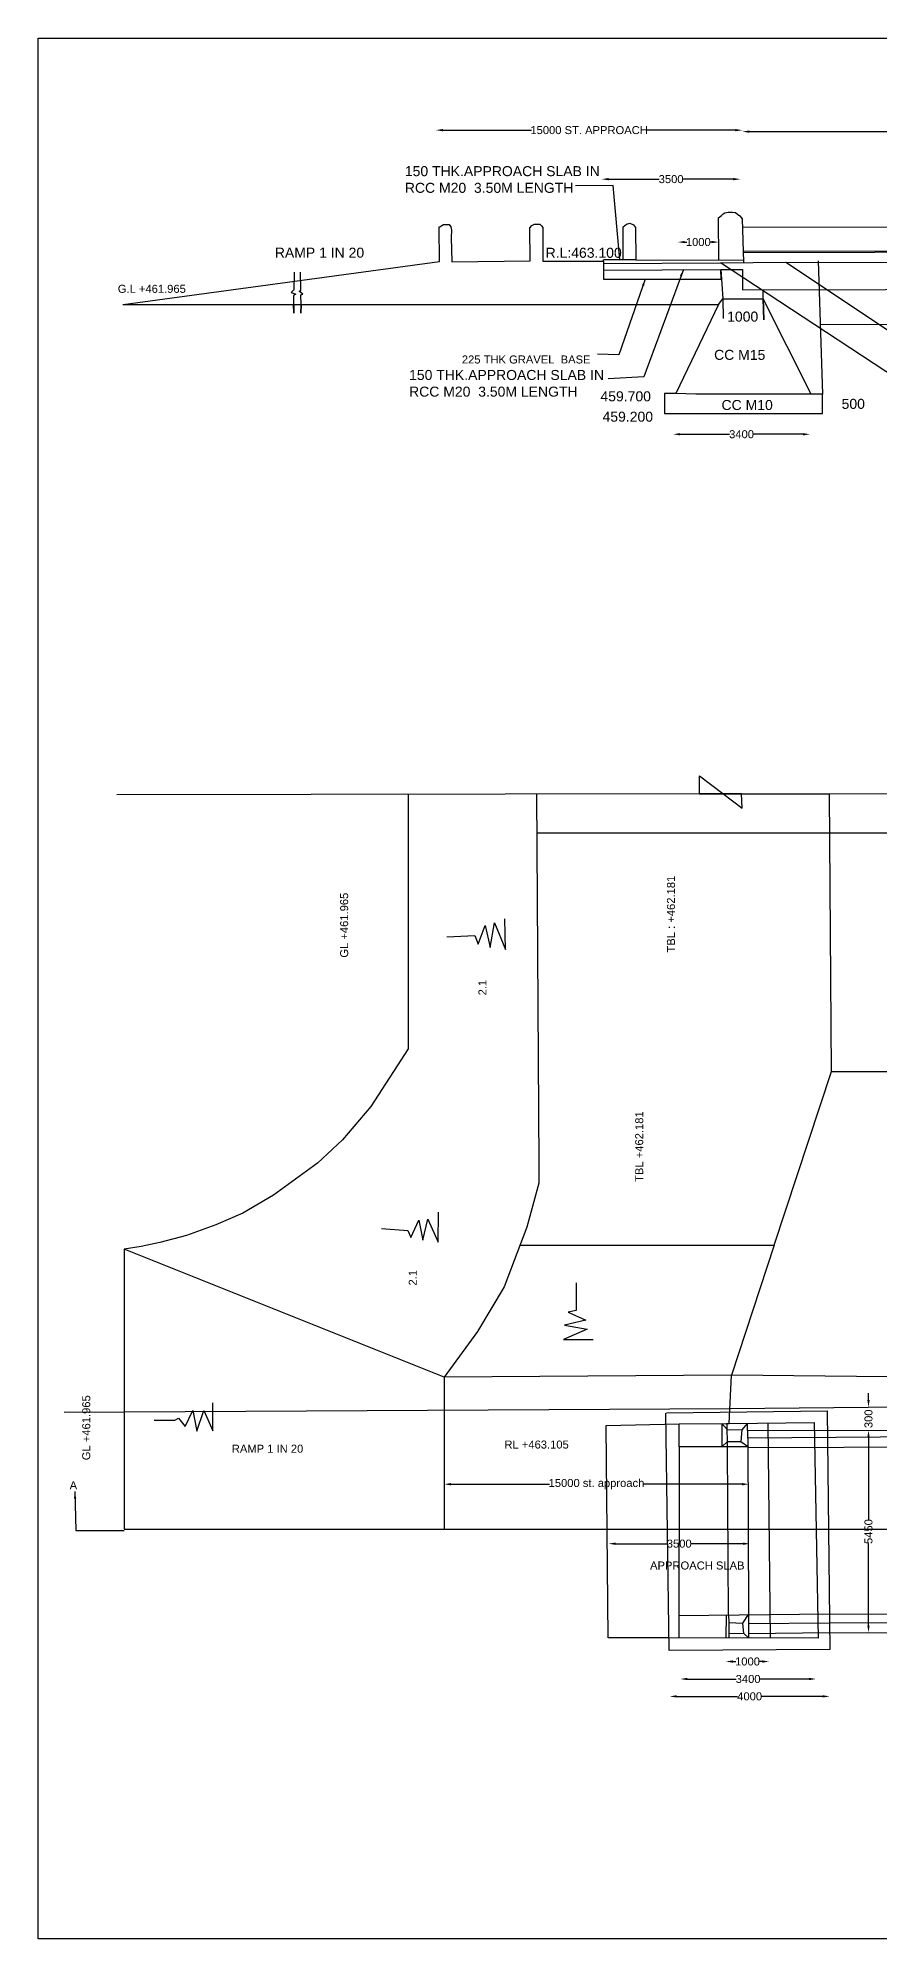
# Model space of a CAD drawing. Header units: millimetres. Extents: x 5124 to 5551403, y 2311 to 18143605.
# Drawn here: x 5470238 to 5491277, y 18096098 to 18143605 of the extents above; entities that cross this region are included whole.
import ezdxf

# ---------------------------------------------------------------- set-up
doc = ezdxf.new("R2010")
doc.units = ezdxf.units.MM
doc.header["$MEASUREMENT"] = 0
for name, color, linetype in [('DIMENSION', 7, 'Continuous'), ('DRAWING', 2, 'Continuous'), ('TEXT', 7, 'Continuous')]:
    doc.layers.add(name, color=color, linetype=linetype)
doc.styles.get("Standard").update_dxf_attribs({"font": 'arial.ttf', "height": 200})
doc.dimstyles.get("Standard").update_dxf_attribs({"dimtxt": 200, "dimasz": 175, "dimexe": 0.18, "dimexo": 0.0625, "dimgap": 0.09, "dimtad": 0, "dimdec": 0, "dimzin": 0, "dimdsep": 46, "dimtxsty": 'Standard', "dimcen": 0.09, "dimse1": 1, "dimse2": 1, "dimadec": 0, "dimazin": 0, "dimtfac": 1, "dimtdec": 0, "dimtofl": 0, "dimtmove": 0, "dimatfit": 3, "dimfxl": 1, "dimtolj": 1, "dimtzin": 0, "dimarcsym": 0})

# ---------------------------------------------------------------- blocks, each defined once
blk = doc.blocks.new('*D4')
at = {"layer": 'Defpoints', "color": 0, "transparency": 16777216}
for p in [(5480180, 18141196), (5487838, 18141303), (5487838, 18141196)]:
    blk.add_point(p, dxfattribs=at)
at = {"layer": 'DIMENSION', "color": 0, "lineweight": -2, "transparency": 16777216}
for p, q in [((5480355, 18141303), (5482568, 18141303)), ((5487663, 18141303), (5485450, 18141303))]:
    blk.add_line(p, q, dxfattribs=at)
at = {"layer": 'DIMENSION', "color": 0, "transparency": 16777216}
for points in [[(5480355, 18141332), (5480355, 18141274), (5480180, 18141303)], [(5487663, 18141332), (5487663, 18141274), (5487838, 18141303)]]:
    blk.add_solid(points, dxfattribs=at)
at = {"layer": 'DIMENSION', "color": 0, "transparency": 16777216, "insert": (5484009, 18141303), "char_height": 200, "attachment_point": 5}
blk.add_mtext('\\A1;15000 ST. APPROACH', dxfattribs=at)
blk = doc.blocks.new('*D5')
at = {"layer": 'Defpoints', "color": 0, "transparency": 16777216}
for p in [(5487838, 18141303), (5498562, 18141303), (5498562, 18141267)]:
    blk.add_point(p, dxfattribs=at)
at = {"layer": 'DIMENSION', "color": 0, "lineweight": -2, "transparency": 16777216}
for p, q in [((5488013, 18141267), (5492833, 18141267)), ((5498387, 18141267), (5493567, 18141267))]:
    blk.add_line(p, q, dxfattribs=at)
at = {"layer": 'DIMENSION', "color": 0, "transparency": 16777216}
for points in [[(5488013, 18141296), (5488013, 18141238), (5487838, 18141267)], [(5498387, 18141296), (5498387, 18141238), (5498562, 18141267)]]:
    blk.add_solid(points, dxfattribs=at)
at = {"layer": 'DIMENSION', "color": 0, "transparency": 16777216, "insert": (5493200, 18141267), "char_height": 200, "attachment_point": 5}
blk.add_mtext('\\A1;11000', dxfattribs=at)
blk = doc.blocks.new('*D16')
at = {"layer": 'Defpoints', "color": 0, "transparency": 16777216}
for p in [(5486107, 18133685), (5489530, 18133703), (5489530, 18133685)]:
    blk.add_point(p, dxfattribs=at)
at = {"layer": 'DIMENSION', "color": 0, "lineweight": -2, "transparency": 16777216}
for p, q in [((5486282, 18133703), (5487520, 18133703)), ((5489355, 18133703), (5488117, 18133703))]:
    blk.add_line(p, q, dxfattribs=at)
at = {"layer": 'DIMENSION', "color": 0, "transparency": 16777216}
for points in [[(5486282, 18133732), (5486282, 18133674), (5486107, 18133703)], [(5489355, 18133732), (5489355, 18133674), (5489530, 18133703)]]:
    blk.add_solid(points, dxfattribs=at)
at = {"layer": 'DIMENSION', "color": 0, "transparency": 16777216, "insert": (5487818, 18133703), "char_height": 200, "attachment_point": 5}
blk.add_mtext('\\A1;3400', dxfattribs=at)
blk = doc.blocks.new('*D17')
at = {"layer": 'Defpoints', "color": 0, "transparency": 16777216}
for p in [(5484325, 18139989), (5487790, 18140078), (5487790, 18139989)]:
    blk.add_point(p, dxfattribs=at)
at = {"layer": 'DIMENSION', "color": 0, "lineweight": -2, "transparency": 16777216}
for p, q in [((5484500, 18140078), (5485759, 18140078)), ((5487615, 18140078), (5486356, 18140078))]:
    blk.add_line(p, q, dxfattribs=at)
at = {"layer": 'DIMENSION', "color": 0, "transparency": 16777216}
for points in [[(5484500, 18140107), (5484500, 18140049), (5484325, 18140078)], [(5487615, 18140107), (5487615, 18140049), (5487790, 18140078)]]:
    blk.add_solid(points, dxfattribs=at)
at = {"layer": 'DIMENSION', "color": 0, "transparency": 16777216, "insert": (5486058, 18140078), "char_height": 200, "attachment_point": 5}
blk.add_mtext('\\A1;3500', dxfattribs=at)
blk = doc.blocks.new('*D18')
at = {"layer": 'Defpoints', "color": 0, "transparency": 16777216}
for p in [(5486224, 18138501), (5487249, 18138506), (5487249, 18138506)]:
    blk.add_point(p, dxfattribs=at)
at = {"layer": 'DIMENSION', "color": 0, "lineweight": -2, "transparency": 16777216}
for p, q in [((5486399, 18138506), (5486448, 18138506)), ((5487074, 18138506), (5487026, 18138506))]:
    blk.add_line(p, q, dxfattribs=at)
at = {"layer": 'DIMENSION', "color": 0, "transparency": 16777216}
for points in [[(5486399, 18138535), (5486399, 18138477), (5486224, 18138506)], [(5487074, 18138535), (5487074, 18138477), (5487249, 18138506)]]:
    blk.add_solid(points, dxfattribs=at)
at = {"layer": 'DIMENSION', "color": 0, "transparency": 16777216, "insert": (5486737, 18138506), "char_height": 200, "attachment_point": 5}
blk.add_mtext('\\A1;1000', dxfattribs=at)
blk = doc.blocks.new('*D19')
at = {"layer": 'Defpoints', "color": 0, "transparency": 16777216}
for p in [(5480384, 18107415), (5488002, 18107464), (5488002, 18107415)]:
    blk.add_point(p, dxfattribs=at)
at = {"layer": 'DIMENSION', "color": 0, "lineweight": -2, "transparency": 16777216}
for p, q in [((5480559, 18107464), (5483021, 18107464)), ((5487827, 18107464), (5485364, 18107464))]:
    blk.add_line(p, q, dxfattribs=at)
at = {"layer": 'DIMENSION', "color": 0, "transparency": 16777216}
for points in [[(5480559, 18107493), (5480559, 18107434), (5480384, 18107464)], [(5487827, 18107493), (5487827, 18107434), (5488002, 18107464)]]:
    blk.add_solid(points, dxfattribs=at)
at = {"layer": 'DIMENSION', "color": 0, "transparency": 16777216, "insert": (5484193, 18107464), "char_height": 200, "attachment_point": 5}
blk.add_mtext('\\A1;15000 st. approach', dxfattribs=at)
blk = doc.blocks.new('*D20')
at = {"layer": 'Defpoints', "color": 0, "transparency": 16777216}
for p in [(5486024, 18102190), (5490019, 18102190), (5490019, 18102161)]:
    blk.add_point(p, dxfattribs=at)
at = {"layer": 'DIMENSION', "color": 0, "lineweight": -2, "transparency": 16777216}
for p, q in [((5486199, 18102161), (5487719, 18102161)), ((5489844, 18102161), (5488324, 18102161))]:
    blk.add_line(p, q, dxfattribs=at)
at = {"layer": 'DIMENSION', "color": 0, "transparency": 16777216}
for points in [[(5486199, 18102190), (5486199, 18102132), (5486024, 18102161)], [(5489844, 18102190), (5489844, 18102132), (5490019, 18102161)]]:
    blk.add_solid(points, dxfattribs=at)
at = {"layer": 'DIMENSION', "color": 0, "transparency": 16777216, "insert": (5488021, 18102161), "char_height": 200, "attachment_point": 5}
blk.add_mtext('\\A1;4000', dxfattribs=at)
blk = doc.blocks.new('*D21')
at = {"layer": 'Defpoints', "color": 0, "transparency": 16777216}
for p in [(5486287, 18102579), (5489678, 18102595), (5489678, 18102579)]:
    blk.add_point(p, dxfattribs=at)
at = {"layer": 'DIMENSION', "color": 0, "lineweight": -2, "transparency": 16777216}
for p, q in [((5486462, 18102595), (5487684, 18102595)), ((5489503, 18102595), (5488281, 18102595))]:
    blk.add_line(p, q, dxfattribs=at)
at = {"layer": 'DIMENSION', "color": 0, "transparency": 16777216}
for points in [[(5486462, 18102624), (5486462, 18102566), (5486287, 18102595)], [(5489503, 18102624), (5489503, 18102566), (5489678, 18102595)]]:
    blk.add_solid(points, dxfattribs=at)
at = {"layer": 'DIMENSION', "color": 0, "transparency": 16777216, "insert": (5487982, 18102595), "char_height": 200, "attachment_point": 5}
blk.add_mtext('\\A1;3400', dxfattribs=at)
blk = doc.blocks.new('*D22')
at = {"layer": 'Defpoints', "color": 0, "transparency": 16777216}
for p in [(5487426, 18103000), (5488509, 18103032), (5488509, 18103000)]:
    blk.add_point(p, dxfattribs=at)
at = {"layer": 'DIMENSION', "color": 0, "lineweight": -2, "transparency": 16777216}
for p, q in [((5487601, 18103032), (5487679, 18103032)), ((5488334, 18103032), (5488256, 18103032))]:
    blk.add_line(p, q, dxfattribs=at)
at = {"layer": 'DIMENSION', "color": 0, "transparency": 16777216}
for points in [[(5487601, 18103061), (5487601, 18103002), (5487426, 18103032)], [(5488334, 18103061), (5488334, 18103002), (5488509, 18103032)]]:
    blk.add_solid(points, dxfattribs=at)
at = {"layer": 'DIMENSION', "color": 0, "transparency": 16777216, "insert": (5487967, 18103032), "char_height": 200, "attachment_point": 5}
blk.add_mtext('\\A1;1000', dxfattribs=at)
blk = doc.blocks.new('*D23')
at = {"layer": 'Defpoints', "color": 0, "transparency": 16777216}
for p in [(5484494, 18105969), (5488028, 18105977), (5488028, 18105969)]:
    blk.add_point(p, dxfattribs=at)
at = {"layer": 'DIMENSION', "color": 0, "lineweight": -2, "transparency": 16777216}
for p, q in [((5484669, 18105977), (5485963, 18105977)), ((5487853, 18105977), (5486559, 18105977))]:
    blk.add_line(p, q, dxfattribs=at)
at = {"layer": 'DIMENSION', "color": 0, "transparency": 16777216}
for points in [[(5484669, 18106006), (5484669, 18105947), (5484494, 18105977)], [(5487853, 18106006), (5487853, 18105947), (5488028, 18105977)]]:
    blk.add_solid(points, dxfattribs=at)
at = {"layer": 'DIMENSION', "color": 0, "transparency": 16777216, "insert": (5486261, 18105977), "char_height": 200, "attachment_point": 5}
blk.add_mtext('\\A1;3500', dxfattribs=at)
blk = doc.blocks.new('*D34')
at = {"layer": 'Defpoints', "color": 0, "transparency": 16777216}
for p in [(5491038, 18109391), (5490991, 18108805), (5491039, 18108805)]:
    blk.add_point(p, dxfattribs=at)
at = {"layer": 'TEXT', "color": 0, "lineweight": -2, "transparency": 16777216}
for p, q in [((5490991, 18109566), (5490991, 18109741)), ((5490991, 18108630), (5490991, 18108455))]:
    blk.add_line(p, q, dxfattribs=at)
at = {"layer": 'TEXT', "color": 0, "transparency": 16777216}
for points in [[(5490962, 18109566), (5491020, 18109566), (5490991, 18109391)], [(5490962, 18108630), (5491020, 18108630), (5490991, 18108805)]]:
    blk.add_solid(points, dxfattribs=at)
at = {"layer": 'TEXT', "color": 0, "transparency": 16777216, "insert": (5490991, 18109098), "char_height": 200, "attachment_point": 5, "rotation": 90}
blk.add_mtext('\\A1;300', dxfattribs=at)
blk = doc.blocks.new('*D35')
at = {"layer": 'Defpoints', "color": 0, "transparency": 16777216}
for p in [(5490991, 18108805), (5490981, 18103755), (5490990, 18103755)]:
    blk.add_point(p, dxfattribs=at)
at = {"layer": 'TEXT', "color": 0, "lineweight": -2, "transparency": 16777216}
for p, q in [((5490990, 18108630), (5490990, 18106578)), ((5490990, 18103930), (5490990, 18105981))]:
    blk.add_line(p, q, dxfattribs=at)
at = {"layer": 'TEXT', "color": 0, "transparency": 16777216}
for points in [[(5490961, 18108630), (5491019, 18108630), (5490990, 18108805)], [(5490961, 18103930), (5491019, 18103930), (5490990, 18103755)]]:
    blk.add_solid(points, dxfattribs=at)
at = {"layer": 'TEXT', "color": 0, "transparency": 16777216, "insert": (5490990, 18106280), "char_height": 200, "attachment_point": 5, "rotation": 90}
blk.add_mtext('\\A1;5450', dxfattribs=at)

msp = doc.modelspace()

# ---------------------------------------------------------------- linework, layer by layer
at = {"layer": 'DRAWING', "color": 2}
for points in [[(5487251.8, 18138058.3), (5487246.4, 18139109.2), (5487319.4, 18139171.5), (5487362.6, 18139208.4), (5487400.5, 18139240.6), (5487485, 18139256.9), (5487588.3, 18139251.5), (5487666.8, 18139247.5), (5487718.3, 18139207.1), (5487772, 18139164.9), (5487834, 18139089.7), (5487866.9, 18138002.3)], [(5472364.2, 18136946.3), (5480273.7, 18138019.6), (5480265.5, 18138884)], [(5480263.2, 18138881.8), (5480370.4, 18138945.5), (5480436.5, 18138945.5), (5480511.7, 18138943.3), (5480550.5, 18138888.6), (5480573.2, 18138802.1), (5480564.2, 18138617.6), (5480575.6, 18138011.2), (5482532.7, 18138034.5), (5482523.7, 18138861.9), (5482577.3, 18138923), (5482641, 18138953.5), (5482709.8, 18138956), (5482776, 18138953.5), (5482816.7, 18138912.8), (5482852.4, 18138867), (5482852.4, 18138028), (5484367.3, 18138028), (5484367.3, 18137581.8), (5487305.4, 18137580.9)], [(5484862.5, 18138058.3), (5484862.5, 18138884.8), (5484943.4, 18138951.8), (5485029, 18138979.5), (5485119.1, 18138940.2), (5485172.3, 18138873.3), (5485177.8, 18138058.3), (5484862.5, 18138058.3)], [(5487840.4, 18138880), (5520794, 18138956.4)], [(5487858.5, 18138280), (5491627.5, 18138288.3), (5492504.4, 18138299.1), (5493627.7, 18138311.1), (5509803.2, 18138311.1)], [(5487859.5, 18138246.5), (5520785.9, 18138327.7)], [(5484862.5, 18138058.1), (5484367.3, 18138058.8)], [(5484367.3, 18138028), (5484367.3, 18138058.8)], [(5484367.3, 18137972.4), (5487291.9, 18137984.9)], [(5484367.3, 18137804.9), (5487297.3, 18137824.2), (5487351.5, 18137090.8), (5488359.2, 18137087), (5488375.6, 18136565.8), (5488359.3, 18137083.4)], [(5485177.8, 18138058.3), (5487865.4, 18138052.5)], [(5495266.1, 18132749.8), (5487291.9, 18137984.9), (5488926.7, 18138002.4), (5496810, 18132749.8)], [(5487305.4, 18137580.9), (5487297.3, 18137824.2), (5487843, 18137824.2), (5487843, 18137309.8), (5509295.6, 18137363.4)], [(5488926.7, 18138002.4), (5497142.4, 18137978.1), (5499590.5, 18137970.9), (5502265.3, 18137995.4), (5504541.7, 18138016.3), (5515113.6, 18138036.8), (5519687.8, 18138071.2)], [(5489736.3, 18138038.9), (5489838.4, 18134708.7)], [(5476635.2, 18137752), (5476629, 18137308.8), (5476564, 18137244), (5476677.1, 18137206.3), (5476622.7, 18137168.7), (5476629.4, 18136730.5), (5476626.1, 18136944.2), (5476813.8, 18136944.2), (5476808.5, 18136730.8), (5476813.8, 18136944.2), (5476805.7, 18137184.6), (5476855.4, 18137206.3), (5476767.7, 18137275.8), (5476803.9, 18137295.6), (5476801.1, 18137752.9)], [(5472360.5, 18136944.2), (5487245.1, 18136944.2), (5486177.4, 18134718.6), (5485891, 18134718.6), (5485891, 18134223), (5489838.4, 18134223), (5489838.4, 18134708.7), (5486675.9, 18134708.7), (5486177.4, 18134718.6), (5486177.4, 18134718.6), (5486177.4, 18134718.6)], [(5487245.1, 18136944.2), (5487351.5, 18137090.8), (5487355.6, 18136597.1)], [(5489556.9, 18134708.7), (5488359.1, 18137083.8), (5488362.3, 18137286)], [(5472204.1, 18124699.1), (5486766, 18124721.8), (5486765.3, 18125166.4), (5487350, 18124726.4), (5487835.1, 18124361.5), (5487813.6, 18124717.2), (5486766, 18124715.6), (5487813.6, 18124717.2), (5490013.3, 18124720.6), (5503081.1, 18124723.7), (5503081, 18125337), (5505044.7, 18124202.2), (5505039.5, 18124720.6), (5503081.1, 18124720.1), (5505039.5, 18124720.6), (5518181, 18124747.5), (5518179.8, 18125311.6), (5520175.9, 18124221), (5520162.6, 18124749.6), (5518181, 18124745.5), (5520162.6, 18124749.6), (5532327, 18124749.6)], [(5482697.3, 18124715.5), (5482753, 18115458.2), (5482753, 18114988), (5482453.8, 18113890), (5481887.8, 18112398.9), (5481222.7, 18111278.6), (5480383.8, 18110138.1), (5472389, 18113334)], [(5479485.1, 18124710.5), (5479485.1, 18118341), (5478557, 18116903.9), (5477844.8, 18116074), (5477223.3, 18115483.2), (5476122.5, 18114683.9), (5475357.7, 18114233.6), (5474682.3, 18113946.2), (5473947.3, 18113675.8), (5473284.5, 18113504.7), (5472814.6, 18113405.1), (5472389, 18113334), (5472389, 18106338.1), (5538003.7, 18106338.1)], [(5482280.5, 18113433.4), (5488636.5, 18113433.4), (5490065.7, 18117776.4), (5490013.3, 18124720.6)], [(5496932.5, 18124722.3), (5496997.4, 18117776.4), (5495372.2, 18110108.6), (5487567.9, 18110186.5)], [(5482703.1, 18123745.1), (5523052.6, 18123745.1)], [(5480457.9, 18121141.2), (5481155.8, 18121178.8), (5481233.7, 18120959.3), (5481407.6, 18121424.7), (5481535, 18120872.4), (5481646.9, 18121493), (5481923.3, 18120825.9), (5481904.6, 18121592.2)], [(5490065.7, 18117776.4), (5518801.8, 18117776.4)], [(5478824.9, 18113854.9), (5479482.5, 18113808.1), (5479552.2, 18113628.4), (5479753.4, 18114065.2), (5479854, 18113564.6), (5479977.9, 18114084.5), (5480237.2, 18113516.3), (5480243, 18114260.5)], [(5488636.5, 18113433.4), (5487567.9, 18110186.5), (5480383.8, 18110138.1), (5480383.8, 18106338.1)], [(5483689.6, 18112499.9), (5483689.6, 18111808), (5483485.5, 18111759.7), (5483925.9, 18111565.5), (5483397, 18111442.1), (5483960.8, 18111337.5), (5483367.4, 18111080), (5484108.5, 18111080)]]:
    msp.add_lwpolyline(points, dxfattribs=at)
at = {"layer": 'DRAWING'}
for points in [[(5489785.2, 18136444.4), (5518924.3, 18136480.8)], [(5487511.1, 18108981.4), (5487567.9, 18110186.5)], [(5470890.5, 18109264.4), (5487540.5, 18109359.4), (5498720.5, 18109461.3), (5502736.6, 18109422.8), (5509892.4, 18109364.4), (5521339.9, 18109438.4), (5536372.7, 18109398.9)], [(5487437.2, 18108981.1), (5487511.1, 18108981.4), (5489631, 18109004.1), (5489736.4, 18103618.4), (5485986.4, 18103623.5), (5484488.3, 18103625.5), (5484431.4, 18108929.9), (5486262, 18108976.2)], [(5485946.6, 18109243.3), (5489959.1, 18109300.8), (5490021.8, 18103333.6), (5486009.9, 18103305), (5485924.9, 18109243)], [(5518890.7, 18108615.1), (5504511.7, 18108638.7), (5493491, 18108657.4), (5487971.9, 18108617), (5487965.3, 18108987.4), (5487821.4, 18108822.2), (5487803.1, 18108532.7), (5487993.8, 18108400.7), (5486258.3, 18108397), (5486262, 18108976.2), (5487511.1, 18108981.4)], [(5487326, 18108980.6), (5487327.3, 18108399.3)], [(5487326, 18108980.6), (5487462.1, 18108827.1), (5487821.4, 18108822.2)], [(5487469.7, 18108399.6), (5487459.3, 18108981.2)], [(5488541.4, 18103620), (5488484, 18108991.8)], [(5486258.3, 18108397), (5486251.8, 18103623.1)], [(5487327.3, 18108399.3), (5487464, 18108528.5), (5487803.1, 18108532.7)], [(5487493.9, 18104198.5), (5487469.7, 18108399.6)], [(5487968.6, 18108802.2), (5501966.7, 18108815.7), (5511294.4, 18108824.7), (5518890, 18108806.4)], [(5487971.9, 18108617), (5487990, 18104203.8)], [(5518891.6, 18108399.5), (5497564.4, 18108409.7), (5487972.9, 18108370.3)], [(5486252.6, 18104185.5), (5490012.4, 18104225)], [(5487430, 18104197.9), (5487429.2, 18103621.5)], [(5487493.9, 18104198.5), (5487503.6, 18104008.7)], [(5487503.6, 18104008.7), (5487850.2, 18103992.5), (5487990, 18104203.8), (5487989.2, 18103620.8), (5487879.3, 18103736), (5487850.2, 18103992.5)], [(5490012.4, 18104225), (5502480.7, 18104170.6), (5512120.1, 18104128.4), (5518907.4, 18104179.3)], [(5487500.3, 18103738.4), (5487500.1, 18103621.5)], [(5487503.6, 18104008.7), (5487500.3, 18103738.4), (5487879.3, 18103736)], [(5487989.4, 18103735), (5490017.4, 18103756.4)], [(5487989.7, 18103978.5), (5490014.8, 18103999.8)], [(5518995.8, 18103962.8), (5490014.8, 18103999.8)], [(5490017.4, 18103756.4), (5511221.5, 18103715.6), (5518909, 18103744.5)]]:
    msp.add_lwpolyline(points, dxfattribs=at)
at = {"layer": 'TEXT'}
msp.add_lwpolyline([(5551403.5, 18096098.2), (5470238.2, 18096098.2), (5470238.2, 18143605.5), (5551403.5, 18143605.5)], close=True, dxfattribs=at)
msp.add_lwpolyline([(5473140.2, 18109066), (5473656.2, 18109066), (5473752.1, 18109113.9), (5473915.1, 18108901.6), (5474103.6, 18109307), (5474202.7, 18108786.7), (5474381.6, 18109307), (5474610, 18108796.3), (5474610, 18109493.2)], dxfattribs=at)

# ---------------------------------------------------------------- texts
for s, p in [('G.L +461.965', (5472231.3, 18137237.4)), ('RAMP 1 IN 20', (5475081.1, 18108250.8)), ('RL +463.105', (5481892.7, 18108354.8)), ('A ', (5471028.7, 18107337.6)), ('APPROACH SLAB', (5485532.7, 18105331.9))]:
    msp.add_text(s, height=200, dxfattribs=at).set_placement(p)
at = {"layer": 'TEXT', "color": 2}
msp.add_text('225 THK GRAVEL  BASE ', height=200, dxfattribs=at).set_placement((5480829.3, 18135472))
at = {"layer": 'TEXT'}
for s, p in [('TBL : +462.181', (5486154.4, 18120751.3)), ('GL +461.965', (5477988.2, 18120622.4)), ('2.1', (5481442.9, 18119680.5)), ('TBL +462.181', (5485361.2, 18115019.1)), ('2.1', (5479701.4, 18112428.3)), ('GL +461.965', (5471543.3, 18108063.1))]:
    msp.add_text(s, height=200, rotation=90, dxfattribs=at).set_placement(p)
at = {"layer": 'TEXT', "color": 0, "char_height": 250, "attachment_point": 1}
for s, insert, width in [('150 THK.APPROACH SLAB IN RCC M20  3.50M LENGTH', (5479404.6, 18140403.3), 5581.135), ('RAMP 1 IN 20', (5476156.1, 18138366.1), 5581.135), ('R.L:463.100', (5482921.8, 18138363.1), 4832.538), ('1000', (5487458.2, 18136768.7), 4832.538), ('CC M15', (5487132.3, 18135812.5), 4832.538), ('150 THK.APPROACH SLAB IN RCC M20  3.50M LENGTH', (5479510.3, 18135309.9), 5581.135), ('459.700', (5484292.4, 18134776.5), 5581.135), ('CC M10', (5487317.8, 18134559.1), 4832.538), ('500', (5490318.4, 18134588), 5581.135), ('459.200', (5484344.5, 18134266.9), 5581.135)]:
    msp.add_mtext(s, dxfattribs=dict(at, insert=insert, width=width))

# ---------------------------------------------------------------- dimensions: what is measured, and where the dimension line sits
at = {"layer": 'DIMENSION'}
for base, p1, p2, text, picture, middle in [((5487838.2, 18141302.9), (5480180.3, 18141195.6), (5487838.2, 18141195.6), '15000 ST. APPROACH', '*D4', (5484009.2, 18141302.9)), ((5498562.1, 18141267.2), (5487838.2, 18141302.9), (5498562.1, 18141302.9), '11000', '*D5', (5493200.1, 18141267.2)), ((5487790.4, 18140078.1), (5484325.1, 18139989.4), (5487790.4, 18139989.4), '3500', '*D17', (5486057.8, 18140078.1)), ((5487249.5, 18138506), (5486224, 18138500.7), (5487249.5, 18138506), '1000', '*D18', (5486736.7, 18138506)), ((5489529.7, 18133703.2), (5486106.8, 18133684.8), (5489529.7, 18133684.8), '3400', '*D16', (5487818.2, 18133703.2)), ((5488002.1, 18107463.6), (5480383.8, 18107415.4), (5488002.1, 18107415.4), '15000 st. approach', '*D19', (5484193, 18107463.6)), ((5488028, 18105976.6), (5484493.9, 18105968.6), (5488028, 18105968.6), '3500', '*D23', (5486260.9, 18105976.6)), ((5488509.4, 18103031.6), (5487425.6, 18103000.2), (5488509.4, 18103000.2), '1000', '*D22', (5487967.5, 18103031.6)), ((5489677.6, 18102595.1), (5486287.4, 18102579.4), (5489677.6, 18102579.4), '3400', '*D21', (5487982.5, 18102595.1)), ((5490018.8, 18102161.1), (5486023.6, 18102190.3), (5490018.8, 18102190.3), '4000', '*D20', (5488021.2, 18102161.1))]:
    dim = msp.add_linear_dim(base=base, p1=p1, p2=p2, text=text, dimstyle='Standard', dxfattribs=at)
    dim.commit()
    dim.dimension.update_dxf_attribs({"geometry": picture, "text_midpoint": middle})
at = {"layer": 'TEXT'}
dim = msp.add_linear_dim(base=(5490990.9, 18108805.2), p1=(5491037.9, 18109391.3), p2=(5491038.5, 18108805.2), angle=90, text='300', dimstyle='Standard', dxfattribs=at)
dim.commit()
dim.dimension.update_dxf_attribs({"geometry": '*D34', "text_midpoint": (5490990.9, 18109098.2)})
dim = msp.add_linear_dim(base=(5490989.9, 18103754.5), p1=(5490990.9, 18108805.2), p2=(5490981.1, 18103754.5), angle=90, text='5450', dimstyle='Standard', dxfattribs=at)
dim.commit()
dim.dimension.update_dxf_attribs({"geometry": '*D35', "text_midpoint": (5490989.9, 18106279.8), "dimtype": 160})

# ---------------------------------------------------------------- leaders
at = {"layer": 'DIMENSION'}
for points in [[(5484780.8, 18138060), (5484608.1, 18139920.6), (5483671.8, 18139914.5)], [(5486363.9, 18137818.1), (5485376.5, 18135140.3), (5484488.5, 18135088.1)], [(5485413.2, 18137581.5), (5484754.4, 18135691.9), (5484221.6, 18135707.5)], [(5471158, 18107278.1), (5471187.1, 18106303.7), (5472389, 18106303.7)]]:
    msp.add_leader(points, dimstyle='Standard', override={"dimgap": 0.09, "dimtad": 0}, dxfattribs=at)

doc.saveas('drawing.dxf')
